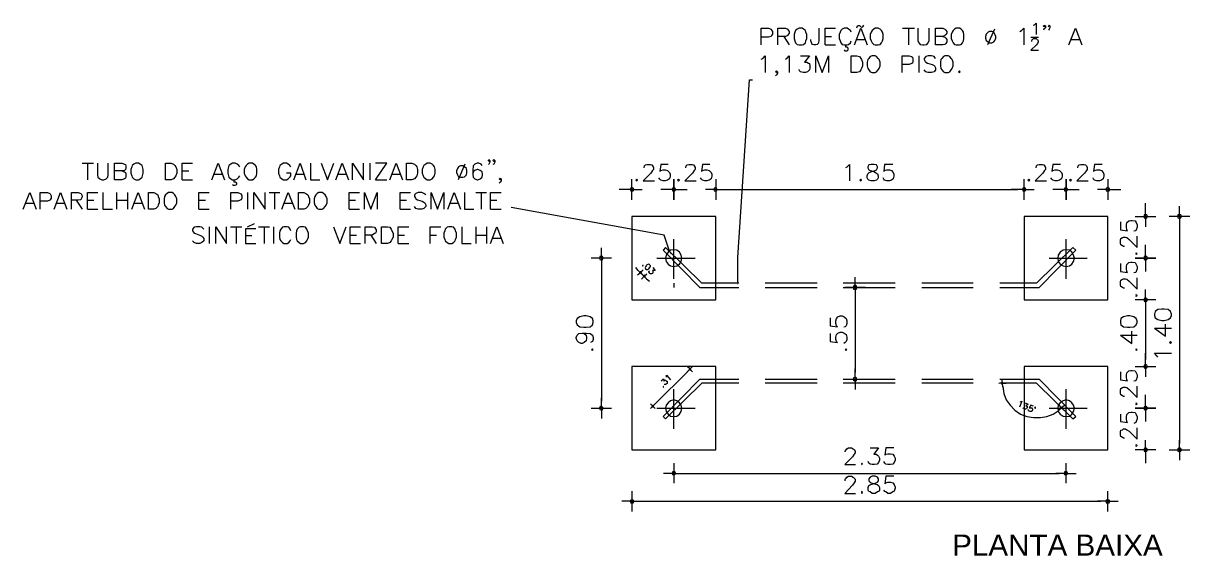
# Model space of a CAD drawing. Header units: millimetres. Extents: x 112 to 275, y 78 to 269.
# Drawn here: x 111.7 to 177.7, y 135.9 to 166.1 of the extents above; entities that cross this region are included whole.
import ezdxf

# ---------------------------------------------------------------- set-up
doc = ezdxf.new("R2010")
doc.units = ezdxf.units.MM
doc.header["$MEASUREMENT"] = 0
doc.layers.add('H', color=7, linetype='CONTINUOUS', lineweight=0)
doc.layers.add('P', color=7, linetype='CONTINUOUS', lineweight=20)
doc.styles.add('T1', font='arial.ttf')

msp = doc.modelspace()

# ---------------------------------------------------------------- hatches: boundary and pattern name
at = {"layer": 'H', "linetype": 'Continuous'}
for points in [[(148.264, 153.172), (148.292, 152.978), (148.209, 153.172)], [(152.125, 151.45), (152.097, 151.255), (152.07, 151.45)]]:
    msp.add_hatch(color=0, dxfattribs=at).paths.add_polyline_path(points)

# ---------------------------------------------------------------- linework, layer by layer
at = {"layer": 'P', "color": 1, "linetype": 'Continuous'}
for points in [[(153.431, 164.867), (153.431, 165.811), (153.847, 165.811), (153.986, 165.755), (154.014, 165.7), (154.07, 165.617), (154.07, 165.478), (154.014, 165.394), (153.986, 165.339), (153.847, 165.311), (153.431, 165.311)], [(154.375, 164.867), (154.375, 165.811), (154.792, 165.811), (154.931, 165.755), (154.959, 165.7), (155.014, 165.617), (155.014, 165.533), (154.959, 165.45), (154.931, 165.394), (154.792, 165.339), (154.375, 165.339)], [(155.57, 165.811), (155.459, 165.755), (155.375, 165.672), (155.32, 165.589), (155.292, 165.45), (155.292, 165.228), (155.32, 165.089), (155.375, 164.978), (155.459, 164.894), (155.57, 164.867), (155.736, 164.867), (155.82, 164.894), (155.931, 164.978), (155.959, 165.089), (156.014, 165.228), (156.014, 165.45), (155.959, 165.589), (155.931, 165.672), (155.82, 165.755), (155.736, 165.811), (155.57, 165.811)], [(156.681, 165.811), (156.681, 165.089), (156.653, 164.95), (156.597, 164.894), (156.514, 164.867), (156.403, 164.867), (156.32, 164.894), (156.292, 164.95), (156.236, 165.089), (156.236, 165.172)], [(157.042, 164.867), (157.042, 165.811), (157.625, 165.811)], [(158.514, 165.589), (158.486, 165.672), (158.375, 165.755), (158.292, 165.811), (158.125, 165.811), (158.014, 165.755), (157.931, 165.672), (157.903, 165.589), (157.847, 165.45), (157.847, 165.228), (157.903, 165.089), (157.931, 164.978), (158.014, 164.894), (158.125, 164.867), (158.292, 164.867), (158.375, 164.894), (158.486, 164.978), (158.514, 165.089)], [(158.709, 164.867), (159.07, 165.811), (159.431, 164.867)], [(158.847, 165.839), (158.875, 165.95)], [(159.014, 165.95), (158.931, 165.95), (158.875, 165.95)], [(159.014, 165.95), (159.07, 165.894), (159.125, 165.867), (159.181, 165.894), (159.236, 165.978)], [(159.875, 165.811), (159.792, 165.755), (159.709, 165.672), (159.653, 165.589), (159.597, 165.45), (159.597, 165.228), (159.653, 165.089), (159.709, 164.978), (159.792, 164.894), (159.875, 164.867), (160.042, 164.867), (160.153, 164.894), (160.236, 164.978), (160.292, 165.089), (160.32, 165.228), (160.32, 165.45), (160.292, 165.589), (160.236, 165.672), (160.153, 165.755), (160.042, 165.811), (159.875, 165.811)], [(161.431, 165.811), (162.097, 165.811)], [(161.764, 165.811), (161.764, 164.867)], [(162.292, 165.811), (162.292, 165.117), (162.347, 164.978), (162.431, 164.894), (162.57, 164.867), (162.653, 164.867), (162.792, 164.894), (162.875, 164.978), (162.931, 165.117), (162.931, 165.811)], [(163.292, 164.867), (163.292, 165.811), (163.709, 165.811), (163.82, 165.755), (163.875, 165.7), (163.931, 165.617), (163.931, 165.533), (163.875, 165.45), (163.82, 165.394), (163.709, 165.339), (163.292, 165.339)], [(164.459, 165.811), (164.375, 165.755), (164.292, 165.672), (164.236, 165.589), (164.181, 165.45), (164.181, 165.228), (164.236, 165.089), (164.292, 164.978), (164.375, 164.894), (164.459, 164.867), (164.653, 164.867), (164.736, 164.894), (164.82, 164.978), (164.875, 165.089), (164.903, 165.228), (164.903, 165.45), (164.875, 165.589), (164.82, 165.672), (164.736, 165.755), (164.653, 165.811), (164.459, 165.811)], [(166.625, 165.755), (166.236, 164.867)], [(168.07, 165.617), (168.153, 165.672), (168.292, 165.811), (168.292, 164.867)], [(168.82, 165.978), (168.903, 166.005), (168.986, 166.089), (168.986, 165.45)], [(169.514, 165.95), (169.431, 165.894), (169.403, 165.95), (169.431, 165.978), (169.514, 165.95), (169.514, 165.839), (169.431, 165.755), (169.403, 165.7)], [(169.764, 165.95), (169.736, 165.894), (169.681, 165.95), (169.736, 165.978), (169.764, 165.95), (169.764, 165.839), (169.736, 165.755), (169.681, 165.7)], [(170.847, 164.867), (171.209, 165.811), (171.57, 164.867)], [(154.709, 165.339), (155.014, 164.867)], [(157.042, 165.339), (157.403, 165.339)], [(158.847, 165.172), (159.292, 165.172)], [(163.709, 165.339), (163.82, 165.311), (163.875, 165.255), (163.931, 165.172), (163.931, 165.033), (163.875, 164.95), (163.82, 164.894), (163.709, 164.867), (163.292, 164.867)], [(166.347, 165.617), (166.264, 165.589), (166.153, 165.478), (166.125, 165.339), (166.125, 165.255), (166.153, 165.117), (166.264, 165.033), (166.347, 164.978), (166.486, 164.978), (166.597, 165.033), (166.653, 165.117), (166.709, 165.255), (166.709, 165.339), (166.653, 165.478), (166.597, 165.589), (166.486, 165.617), (166.347, 165.617)], [(168.681, 165.311), (169.125, 165.311)], [(168.736, 165.061), (168.736, 165.089), (168.764, 165.172), (168.792, 165.172), (168.847, 165.228), (168.986, 165.228), (169.042, 165.172), (169.07, 165.172), (169.097, 165.089), (169.097, 165.033), (169.07, 164.95), (169.014, 164.867), (168.681, 164.561), (169.125, 164.561)], [(170.986, 165.172), (171.431, 165.172)], [(157.042, 164.867), (157.625, 164.867)], [(158.125, 164.589), (158.153, 164.533), (158.292, 164.533), (158.347, 164.589), (158.347, 164.672), (158.292, 164.728), (158.209, 164.728), (158.209, 164.867)], [(153.431, 164.061), (153.514, 164.089), (153.653, 164.255), (153.653, 163.311)], [(154.792, 164.061), (154.875, 164.089), (155.014, 164.255), (155.014, 163.311)], [(155.653, 164.255), (156.153, 164.255), (155.875, 163.894), (156.014, 163.894), (156.097, 163.839), (156.153, 163.811), (156.181, 163.672), (156.181, 163.561), (156.153, 163.45), (156.042, 163.339), (155.931, 163.311), (155.792, 163.311), (155.653, 163.339), (155.597, 163.394), (155.57, 163.478)], [(156.514, 163.311), (156.514, 164.255), (156.875, 163.311), (157.236, 164.255), (157.236, 163.311)], [(158.514, 163.311), (158.514, 164.255), (158.847, 164.255), (158.986, 164.2), (159.07, 164.089), (159.097, 164.033), (159.153, 163.894), (159.153, 163.672), (159.097, 163.533), (159.07, 163.45), (158.986, 163.339), (158.847, 163.311), (158.514, 163.311)], [(159.709, 164.255), (159.597, 164.2), (159.514, 164.089), (159.459, 164.033), (159.431, 163.894), (159.431, 163.672), (159.459, 163.533), (159.514, 163.45), (159.597, 163.339), (159.709, 163.311), (159.875, 163.311), (159.959, 163.339), (160.042, 163.45), (160.097, 163.533), (160.153, 163.672), (160.153, 163.894), (160.097, 164.033), (160.042, 164.089), (159.959, 164.2), (159.875, 164.255), (159.709, 164.255)], [(161.403, 163.311), (161.403, 164.255), (161.792, 164.255), (161.931, 164.2), (161.986, 164.172), (162.014, 164.061), (162.014, 163.922), (161.986, 163.839), (161.931, 163.811), (161.792, 163.755), (161.403, 163.755)], [(162.347, 164.255), (162.347, 163.311)], [(163.292, 164.089), (163.209, 164.2), (163.07, 164.255), (162.875, 164.255), (162.736, 164.2), (162.653, 164.089), (162.653, 164.033), (162.709, 163.922), (162.736, 163.894), (162.847, 163.839), (163.097, 163.755), (163.209, 163.7), (163.236, 163.672), (163.292, 163.561), (163.292, 163.45), (163.209, 163.339), (163.07, 163.311), (162.875, 163.311), (162.736, 163.339), (162.653, 163.45)], [(163.82, 164.255), (163.736, 164.2), (163.653, 164.089), (163.597, 164.033), (163.57, 163.894), (163.57, 163.672), (163.597, 163.533), (163.653, 163.45), (163.736, 163.339), (163.82, 163.311), (164.014, 163.311), (164.097, 163.339), (164.181, 163.45), (164.236, 163.533), (164.292, 163.672), (164.292, 163.894), (164.236, 164.033), (164.181, 164.089), (164.097, 164.2), (164.014, 164.255), (163.82, 164.255)], [(154.347, 163.339), (154.292, 163.311), (154.236, 163.339), (154.292, 163.394), (154.347, 163.339), (154.347, 163.255), (154.292, 163.172), (154.236, 163.117)], [(164.653, 163.394), (164.597, 163.339), (164.653, 163.311), (164.681, 163.339), (164.653, 163.394)], [(114.986, 158.172), (115.625, 158.172)], [(115.292, 158.172), (115.292, 157.228)], [(115.847, 158.172), (115.847, 157.505), (115.875, 157.367), (115.986, 157.283), (116.097, 157.228), (116.209, 157.228), (116.347, 157.283), (116.431, 157.367), (116.459, 157.505), (116.459, 158.172)], [(116.82, 157.228), (116.82, 158.172), (117.236, 158.172), (117.375, 158.117), (117.431, 158.089), (117.459, 158.005), (117.459, 157.894), (117.431, 157.811), (117.375, 157.755), (117.236, 157.728), (116.82, 157.728)], [(118.014, 158.172), (117.903, 158.117), (117.82, 158.033), (117.792, 157.95), (117.736, 157.811), (117.736, 157.589), (117.792, 157.45), (117.82, 157.367), (117.903, 157.283), (118.014, 157.228), (118.181, 157.228), (118.264, 157.283), (118.375, 157.367), (118.403, 157.45), (118.431, 157.589), (118.431, 157.811), (118.403, 157.95), (118.375, 158.033), (118.264, 158.117), (118.181, 158.172), (118.014, 158.172)], [(119.709, 157.228), (119.709, 158.172), (120.014, 158.172), (120.153, 158.117), (120.236, 158.033), (120.292, 157.95), (120.347, 157.811), (120.347, 157.589), (120.292, 157.45), (120.236, 157.367), (120.153, 157.283), (120.014, 157.228), (119.709, 157.228)], [(120.653, 157.228), (120.653, 158.172), (121.236, 158.172)], [(122.32, 157.228), (122.681, 158.172), (123.042, 157.228)], [(123.903, 157.95), (123.847, 158.033), (123.764, 158.117), (123.653, 158.172), (123.486, 158.172), (123.403, 158.117), (123.292, 158.033), (123.264, 157.95), (123.236, 157.811), (123.236, 157.589), (123.264, 157.45), (123.292, 157.367), (123.403, 157.283), (123.486, 157.228), (123.653, 157.228), (123.764, 157.283), (123.847, 157.367), (123.903, 157.45)], [(124.431, 158.172), (124.347, 158.117), (124.264, 158.033), (124.209, 157.95), (124.153, 157.811), (124.153, 157.589), (124.209, 157.45), (124.264, 157.367), (124.347, 157.283), (124.431, 157.228), (124.625, 157.228), (124.709, 157.283), (124.792, 157.367), (124.847, 157.45), (124.875, 157.589), (124.875, 157.811), (124.847, 157.95), (124.792, 158.033), (124.709, 158.117), (124.625, 158.172), (124.431, 158.172)], [(126.792, 157.95), (126.736, 158.033), (126.653, 158.117), (126.542, 158.172), (126.375, 158.172), (126.292, 158.117), (126.181, 158.033), (126.153, 157.95), (126.097, 157.811), (126.097, 157.589), (126.153, 157.45), (126.181, 157.367), (126.292, 157.283), (126.375, 157.228), (126.542, 157.228), (126.653, 157.283), (126.736, 157.367), (126.792, 157.45), (126.792, 157.589), (126.542, 157.589)], [(126.959, 157.228), (127.32, 158.172), (127.653, 157.228)], [(127.903, 158.172), (127.903, 157.228), (128.431, 157.228)], [(128.514, 158.172), (128.875, 157.228), (129.236, 158.172)], [(129.347, 157.228), (129.709, 158.172), (130.07, 157.228)], [(130.292, 157.228), (130.292, 158.172), (130.903, 157.228), (130.903, 158.172)], [(131.264, 158.172), (131.264, 157.228)], [(131.597, 157.228), (132.236, 158.172), (131.597, 158.172)], [(132.403, 157.228), (132.764, 158.172), (133.125, 157.228)], [(133.347, 157.228), (133.347, 158.172), (133.653, 158.172), (133.792, 158.117), (133.875, 158.033), (133.931, 157.95), (133.959, 157.811), (133.959, 157.589), (133.931, 157.45), (133.875, 157.367), (133.792, 157.283), (133.653, 157.228), (133.347, 157.228)], [(134.514, 158.172), (134.431, 158.117), (134.32, 158.033), (134.292, 157.95), (134.236, 157.811), (134.236, 157.589), (134.292, 157.45), (134.32, 157.367), (134.431, 157.283), (134.514, 157.228), (134.681, 157.228), (134.792, 157.283), (134.875, 157.367), (134.931, 157.45), (134.959, 157.589), (134.959, 157.811), (134.931, 157.95), (134.875, 158.033), (134.792, 158.117), (134.681, 158.172), (134.514, 158.172)], [(136.403, 158.005), (136.292, 157.95), (136.236, 157.867), (136.181, 157.728), (136.181, 157.644), (136.236, 157.505), (136.292, 157.394), (136.403, 157.367), (136.542, 157.367), (136.625, 157.394), (136.736, 157.505), (136.764, 157.644), (136.764, 157.728), (136.736, 157.867), (136.625, 157.95), (136.542, 158.005), (136.403, 158.005)], [(136.653, 158.117), (136.264, 157.228)], [(137.625, 158.033), (137.57, 158.117), (137.431, 158.172), (137.347, 158.172), (137.209, 158.117), (137.125, 158.005), (137.097, 157.755), (137.097, 157.533), (137.125, 157.367), (137.209, 157.283), (137.347, 157.228), (137.375, 157.228), (137.514, 157.283), (137.625, 157.367), (137.653, 157.505), (137.653, 157.533), (137.625, 157.672), (137.514, 157.755), (137.375, 157.811), (137.347, 157.811), (137.209, 157.755), (137.125, 157.672), (137.097, 157.533)], [(138.07, 158.311), (138.014, 158.255), (137.986, 158.311), (138.014, 158.367), (138.07, 158.311), (138.07, 158.228), (138.014, 158.117), (137.986, 158.089)], [(138.347, 158.311), (138.292, 158.255), (138.236, 158.311), (138.292, 158.367), (138.347, 158.311), (138.347, 158.228), (138.292, 158.117), (138.236, 158.089)], [(146.792, 157.894), (146.792, 157.922), (146.82, 158.005), (146.875, 158.061), (146.959, 158.089), (147.153, 158.089), (147.236, 158.061), (147.264, 158.005), (147.32, 157.922), (147.32, 157.811), (147.264, 157.755), (147.181, 157.589), (146.736, 157.172), (147.375, 157.172)], [(148.153, 158.089), (147.736, 158.089), (147.681, 157.7), (147.736, 157.755), (147.875, 157.783), (147.986, 157.783), (148.125, 157.755), (148.236, 157.644), (148.264, 157.533), (148.264, 157.422), (148.236, 157.283), (148.125, 157.2), (147.986, 157.172), (147.875, 157.172), (147.736, 157.2), (147.681, 157.255), (147.625, 157.339)], [(149.153, 157.894), (149.153, 157.922), (149.181, 158.005), (149.236, 158.061), (149.32, 158.089), (149.514, 158.089), (149.597, 158.061), (149.625, 158.005), (149.681, 157.922), (149.681, 157.811), (149.625, 157.755), (149.542, 157.589), (149.097, 157.172), (149.736, 157.172)], [(150.514, 158.089), (150.097, 158.089), (150.042, 157.7), (150.097, 157.755), (150.236, 157.783), (150.347, 157.783), (150.486, 157.755), (150.597, 157.644), (150.625, 157.533), (150.625, 157.422), (150.597, 157.283), (150.486, 157.2), (150.347, 157.172), (150.236, 157.172), (150.097, 157.2), (150.042, 157.255), (149.986, 157.339)], [(158.209, 157.922), (158.292, 157.95), (158.431, 158.089), (158.431, 157.172)], [(159.653, 158.089), (159.514, 158.061), (159.459, 157.95), (159.459, 157.894), (159.514, 157.783), (159.597, 157.755), (159.792, 157.7), (159.903, 157.644), (160.014, 157.561), (160.042, 157.45), (160.042, 157.339), (160.014, 157.255), (159.959, 157.2), (159.82, 157.172), (159.653, 157.172), (159.514, 157.2), (159.459, 157.255), (159.431, 157.339), (159.431, 157.45), (159.459, 157.561), (159.542, 157.644), (159.681, 157.7), (159.875, 157.755), (159.959, 157.783), (160.014, 157.894), (160.014, 157.95), (159.959, 158.061), (159.82, 158.089), (159.653, 158.089)], [(160.875, 158.089), (160.403, 158.089), (160.375, 157.7), (160.403, 157.755), (160.542, 157.783), (160.681, 157.783), (160.792, 157.755), (160.903, 157.644), (160.931, 157.533), (160.931, 157.422), (160.903, 157.283), (160.792, 157.2), (160.681, 157.172), (160.542, 157.172), (160.403, 157.2), (160.375, 157.255), (160.32, 157.339)], [(168.986, 157.894), (168.986, 157.922), (169.014, 158.005), (169.07, 158.061), (169.153, 158.089), (169.347, 158.089), (169.431, 158.061), (169.459, 158.005), (169.514, 157.922), (169.514, 157.811), (169.459, 157.755), (169.375, 157.589), (168.931, 157.172), (169.57, 157.172)], [(170.375, 158.089), (169.931, 158.089), (169.875, 157.7), (169.931, 157.755), (170.07, 157.783), (170.181, 157.783), (170.32, 157.755), (170.431, 157.644), (170.459, 157.533), (170.459, 157.422), (170.431, 157.283), (170.32, 157.2), (170.181, 157.172), (170.07, 157.172), (169.931, 157.2), (169.875, 157.255), (169.82, 157.339)], [(171.347, 157.894), (171.347, 157.922), (171.375, 158.005), (171.431, 158.061), (171.514, 158.089), (171.709, 158.089), (171.792, 158.061), (171.847, 158.005), (171.875, 157.922), (171.875, 157.811), (171.847, 157.755), (171.736, 157.589), (171.292, 157.172), (171.931, 157.172)], [(172.736, 158.089), (172.292, 158.089), (172.236, 157.7), (172.292, 157.755), (172.431, 157.783), (172.57, 157.783), (172.681, 157.755), (172.792, 157.644), (172.82, 157.533), (172.82, 157.422), (172.792, 157.283), (172.681, 157.2), (172.57, 157.172), (172.431, 157.172), (172.292, 157.2), (172.236, 157.255), (172.209, 157.339)], [(117.236, 157.728), (117.375, 157.672), (117.431, 157.644), (117.459, 157.533), (117.459, 157.394), (117.431, 157.311), (117.375, 157.283), (117.236, 157.228), (116.82, 157.228)], [(120.653, 157.728), (121.014, 157.728)], [(120.653, 157.228), (121.236, 157.228)], [(122.459, 157.533), (122.903, 157.533)], [(123.486, 156.95), (123.542, 156.922), (123.653, 156.922), (123.736, 156.95), (123.736, 157.033), (123.653, 157.089), (123.597, 157.089), (123.597, 157.228)], [(127.097, 157.533), (127.542, 157.533)], [(129.459, 157.533), (129.931, 157.533)], [(131.597, 157.228), (132.236, 157.228)], [(132.514, 157.533), (132.986, 157.533)], [(138.709, 157.283), (138.653, 157.228), (138.597, 157.283), (138.653, 157.311), (138.709, 157.283), (138.709, 157.172), (138.653, 157.089), (138.597, 157.033)], [(146.375, 157.255), (146.32, 157.2), (146.375, 157.172), (146.431, 157.2), (146.375, 157.255)], [(148.736, 157.255), (148.681, 157.2), (148.736, 157.172), (148.792, 157.2), (148.736, 157.255)], [(159.07, 157.255), (159.014, 157.2), (159.07, 157.172), (159.097, 157.2), (159.07, 157.255)], [(168.57, 157.255), (168.514, 157.2), (168.57, 157.172), (168.625, 157.2), (168.57, 157.255)], [(170.931, 157.255), (170.875, 157.2), (170.931, 157.172), (170.986, 157.2), (170.931, 157.255)], [(111.653, 155.561), (112.014, 156.505), (112.375, 155.561)], [(112.597, 155.561), (112.597, 156.505), (113.014, 156.505), (113.153, 156.45), (113.181, 156.422), (113.236, 156.311), (113.236, 156.172), (113.181, 156.089), (113.153, 156.061), (113.014, 156.005), (112.597, 156.005)], [(113.403, 155.561), (113.764, 156.505), (114.125, 155.561)], [(114.375, 155.561), (114.375, 156.505), (114.764, 156.505), (114.903, 156.45), (114.931, 156.422), (114.986, 156.311), (114.986, 156.255), (114.931, 156.144), (114.903, 156.089), (114.764, 156.061), (114.375, 156.061)], [(115.292, 155.561), (115.292, 156.505), (115.875, 156.505)], [(116.153, 156.505), (116.153, 155.561), (116.709, 155.561)], [(116.931, 156.505), (116.931, 155.561)], [(117.542, 156.505), (117.542, 155.561)], [(117.792, 155.561), (118.153, 156.505), (118.514, 155.561)], [(118.736, 155.561), (118.736, 156.505), (119.042, 156.505), (119.153, 156.45), (119.264, 156.367), (119.292, 156.283), (119.347, 156.144), (119.347, 155.922), (119.292, 155.783), (119.264, 155.7), (119.153, 155.589), (119.042, 155.561), (118.736, 155.561)], [(119.875, 156.505), (119.792, 156.45), (119.709, 156.367), (119.653, 156.283), (119.625, 156.144), (119.625, 155.922), (119.653, 155.783), (119.709, 155.7), (119.792, 155.589), (119.875, 155.561), (120.07, 155.561), (120.153, 155.589), (120.236, 155.7), (120.292, 155.783), (120.347, 155.922), (120.347, 156.144), (120.292, 156.283), (120.236, 156.367), (120.153, 156.45), (120.07, 156.505), (119.875, 156.505)], [(121.597, 155.561), (121.597, 156.505), (122.181, 156.505)], [(123.403, 155.561), (123.403, 156.505), (123.792, 156.505), (123.931, 156.45), (123.986, 156.422), (124.014, 156.311), (124.014, 156.172), (123.986, 156.089), (123.931, 156.061), (123.792, 156.005), (123.403, 156.005)], [(124.347, 156.505), (124.347, 155.561)], [(124.709, 155.561), (124.709, 156.505), (125.347, 155.561), (125.347, 156.505)], [(125.57, 156.505), (126.181, 156.505)], [(125.875, 156.505), (125.875, 155.561)], [(126.292, 155.561), (126.653, 156.505), (127.014, 155.561)], [(127.236, 155.561), (127.236, 156.505), (127.542, 156.505), (127.653, 156.45), (127.764, 156.367), (127.792, 156.283), (127.847, 156.144), (127.847, 155.922), (127.792, 155.783), (127.764, 155.7), (127.653, 155.589), (127.542, 155.561), (127.236, 155.561)], [(128.375, 156.505), (128.292, 156.45), (128.209, 156.367), (128.153, 156.283), (128.125, 156.144), (128.125, 155.922), (128.153, 155.783), (128.209, 155.7), (128.292, 155.589), (128.375, 155.561), (128.57, 155.561), (128.653, 155.589), (128.736, 155.7), (128.792, 155.783), (128.847, 155.922), (128.847, 156.144), (128.792, 156.283), (128.736, 156.367), (128.653, 156.45), (128.57, 156.505), (128.375, 156.505)], [(130.097, 155.561), (130.097, 156.505), (130.681, 156.505)], [(130.959, 155.561), (130.959, 156.505), (131.32, 155.561), (131.681, 156.505), (131.681, 155.561)], [(132.986, 155.561), (132.986, 156.505), (133.57, 156.505)], [(134.431, 156.367), (134.32, 156.45), (134.209, 156.505), (134.014, 156.505), (133.875, 156.45), (133.792, 156.367), (133.792, 156.283), (133.847, 156.172), (133.875, 156.144), (133.959, 156.089), (134.236, 156.005), (134.32, 155.95), (134.375, 155.922), (134.431, 155.811), (134.431, 155.7), (134.32, 155.589), (134.209, 155.561), (134.014, 155.561), (133.875, 155.589), (133.792, 155.7)], [(134.736, 155.561), (134.736, 156.505), (135.097, 155.561), (135.459, 156.505), (135.459, 155.561)], [(135.681, 155.561), (136.042, 156.505), (136.403, 155.561)], [(136.625, 156.505), (136.625, 155.561), (137.153, 155.561)], [(137.264, 156.505), (137.875, 156.505)], [(137.57, 156.505), (137.57, 155.561)], [(138.097, 155.561), (138.097, 156.505), (138.709, 156.505)], [(111.792, 155.894), (112.236, 155.894)], [(113.542, 155.894), (114.014, 155.894)], [(114.653, 156.061), (114.986, 155.561)], [(115.292, 156.061), (115.653, 156.061)], [(116.931, 156.061), (117.542, 156.061)], [(117.903, 155.894), (118.375, 155.894)], [(121.597, 156.061), (121.959, 156.061)], [(126.431, 155.894), (126.875, 155.894)], [(130.097, 156.061), (130.459, 156.061)], [(132.986, 156.061), (133.347, 156.061)], [(135.82, 155.894), (136.264, 155.894)], [(138.097, 156.061), (138.459, 156.061)], [(115.292, 155.561), (115.875, 155.561)], [(121.597, 155.561), (122.181, 155.561)], [(130.097, 155.561), (130.681, 155.561)], [(132.986, 155.561), (133.57, 155.561)], [(138.097, 155.561), (138.709, 155.561)], [(121.875, 154.422), (121.764, 154.533), (121.653, 154.561), (121.459, 154.561), (121.32, 154.533), (121.236, 154.422), (121.236, 154.339), (121.292, 154.255), (121.32, 154.2), (121.403, 154.172), (121.681, 154.061), (121.764, 154.033), (121.82, 153.978), (121.875, 153.894), (121.875, 153.755), (121.764, 153.672), (121.653, 153.617), (121.459, 153.617), (121.32, 153.672), (121.236, 153.755)], [(122.181, 154.561), (122.181, 153.617)], [(122.542, 153.617), (122.542, 154.561), (123.153, 153.617), (123.153, 154.561)], [(123.375, 154.561), (124.014, 154.561)], [(123.709, 154.561), (123.709, 153.617)], [(124.347, 154.561), (124.736, 154.755)], [(124.959, 154.561), (125.597, 154.561)], [(125.292, 154.561), (125.292, 153.617)], [(125.82, 154.561), (125.82, 153.617)], [(126.792, 154.339), (126.764, 154.422), (126.681, 154.533), (126.597, 154.561), (126.403, 154.561), (126.32, 154.533), (126.236, 154.422), (126.181, 154.339), (126.153, 154.2), (126.153, 153.978), (126.181, 153.839), (126.236, 153.755), (126.32, 153.672), (126.403, 153.617), (126.597, 153.617), (126.681, 153.672), (126.764, 153.755), (126.792, 153.839)], [(127.347, 154.561), (127.264, 154.533), (127.153, 154.422), (127.125, 154.339), (127.097, 154.2), (127.097, 153.978), (127.125, 153.839), (127.153, 153.755), (127.264, 153.672), (127.347, 153.617), (127.514, 153.617), (127.625, 153.672), (127.709, 153.755), (127.736, 153.839), (127.792, 153.978), (127.792, 154.2), (127.736, 154.339), (127.709, 154.422), (127.625, 154.533), (127.514, 154.561), (127.347, 154.561)], [(129.209, 154.561), (129.57, 153.617), (129.931, 154.561)], [(130.153, 153.617), (130.153, 154.561), (130.736, 154.561)], [(131.014, 153.617), (131.014, 154.561), (131.403, 154.561), (131.542, 154.533), (131.597, 154.45), (131.625, 154.394), (131.625, 154.283), (131.597, 154.2), (131.542, 154.172), (131.403, 154.089), (131.014, 154.089)], [(131.931, 153.617), (131.931, 154.561), (132.264, 154.561), (132.403, 154.533), (132.486, 154.422), (132.514, 154.339), (132.597, 154.2), (132.597, 153.978), (132.514, 153.839), (132.486, 153.755), (132.403, 153.672), (132.264, 153.617), (131.931, 153.617)], [(132.875, 153.617), (132.875, 154.561), (133.486, 154.561)], [(134.681, 153.617), (134.681, 154.561), (135.292, 154.561)], [(135.736, 154.561), (135.653, 154.533), (135.542, 154.422), (135.514, 154.339), (135.459, 154.2), (135.459, 153.978), (135.514, 153.839), (135.542, 153.755), (135.653, 153.672), (135.736, 153.617), (135.903, 153.617), (136.014, 153.672), (136.097, 153.755), (136.125, 153.839), (136.181, 153.978), (136.181, 154.2), (136.125, 154.339), (136.097, 154.422), (136.014, 154.533), (135.903, 154.561), (135.736, 154.561)], [(136.486, 154.561), (136.486, 153.617), (137.014, 153.617)], [(137.264, 154.561), (137.264, 153.617)], [(137.875, 154.561), (137.875, 153.617)], [(138.097, 153.617), (138.459, 154.561), (138.82, 153.617)], [(173.764, 154.839), (173.764, 154.394), (174.153, 154.339), (174.125, 154.394), (174.097, 154.533), (174.097, 154.672), (174.125, 154.811), (174.236, 154.894), (174.347, 154.922), (174.431, 154.922), (174.597, 154.894), (174.653, 154.811), (174.709, 154.672), (174.709, 154.533), (174.653, 154.394), (174.625, 154.339), (174.514, 154.311)], [(124.82, 154.45), (124.236, 154.45), (124.236, 153.617), (124.82, 153.617)], [(124.236, 154.061), (124.597, 154.061)], [(130.153, 154.089), (130.514, 154.089)], [(131.32, 154.089), (131.625, 153.617)], [(132.875, 154.089), (133.236, 154.089)], [(134.681, 154.089), (135.042, 154.089)], [(137.264, 154.089), (137.875, 154.089)], [(138.236, 153.922), (138.709, 153.922)], [(173.986, 153.45), (173.931, 153.45), (173.875, 153.478), (173.792, 153.533), (173.764, 153.617), (173.764, 153.811), (173.792, 153.894), (173.875, 153.95), (173.931, 153.978), (174.042, 153.978), (174.125, 153.95), (174.264, 153.839), (174.709, 153.394), (174.709, 154.033)], [(130.153, 153.617), (130.736, 153.617)], [(132.875, 153.617), (133.486, 153.617)], [(173.764, 152.478), (173.764, 152.033), (174.153, 151.978), (174.125, 152.033), (174.097, 152.172), (174.097, 152.311), (174.125, 152.422), (174.236, 152.533), (174.347, 152.561), (174.431, 152.561), (174.597, 152.533), (174.653, 152.422), (174.709, 152.311), (174.709, 152.172), (174.653, 152.033), (174.625, 151.978), (174.514, 151.95)], [(174.625, 153.033), (174.653, 153.005), (174.709, 153.033), (174.653, 153.089), (174.625, 153.033)], [(146.736, 152.339), (146.736, 152.367), (146.709, 152.367), (146.709, 152.339), (146.736, 152.339)], [(147.097, 152.422), (147.07, 152.45), (147.014, 152.422), (146.931, 152.394), (146.903, 152.339), (146.875, 152.283), (146.847, 152.228), (146.875, 152.172), (146.875, 152.172), (146.931, 152.144), (146.986, 152.144), (147.07, 152.172), (147.097, 152.228), (147.153, 152.311), (147.153, 152.339), (147.125, 152.394), (147.097, 152.422)], [(147.292, 152.255), (147.431, 152.089), (147.264, 152.089), (147.292, 152.061), (147.292, 152.033), (147.292, 152.005), (147.292, 151.95), (147.264, 151.922), (147.209, 151.894), (147.153, 151.894), (147.125, 151.922), (147.097, 151.95), (147.07, 152.005), (147.07, 152.033), (147.097, 152.061)], [(173.986, 151.089), (173.931, 151.089), (173.875, 151.117), (173.792, 151.172), (173.764, 151.255), (173.764, 151.45), (173.792, 151.533), (173.875, 151.589), (173.931, 151.617), (174.042, 151.617), (174.125, 151.589), (174.264, 151.478), (174.709, 151.033), (174.709, 151.672)], [(174.625, 150.672), (174.653, 150.617), (174.709, 150.672), (174.653, 150.728), (174.625, 150.672)], [(175.681, 149.533), (175.736, 149.394), (175.875, 149.311), (176.097, 149.255), (176.236, 149.255), (176.459, 149.311), (176.597, 149.394), (176.653, 149.533), (176.653, 149.617), (176.597, 149.755), (176.459, 149.867), (176.236, 149.894), (176.097, 149.894), (175.875, 149.867), (175.736, 149.755), (175.681, 149.617), (175.681, 149.533)], [(142.959, 149.144), (143.014, 149.005), (143.153, 148.894), (143.375, 148.867), (143.514, 148.867), (143.736, 148.894), (143.875, 149.005), (143.903, 149.144), (143.903, 149.228), (143.875, 149.367), (143.736, 149.45), (143.514, 149.505), (143.375, 149.505), (143.153, 149.45), (143.014, 149.367), (142.959, 149.228), (142.959, 149.144)], [(157.32, 149.394), (157.32, 148.95), (157.736, 148.894), (157.681, 148.95), (157.653, 149.089), (157.653, 149.228), (157.681, 149.367), (157.764, 149.45), (157.903, 149.505), (158.014, 149.505), (158.125, 149.45), (158.236, 149.367), (158.264, 149.228), (158.264, 149.089), (158.236, 148.95), (158.181, 148.894), (158.097, 148.867)], [(173.764, 149.144), (173.792, 149.005), (173.931, 148.894), (174.153, 148.867), (174.292, 148.867), (174.514, 148.894), (174.653, 149.005), (174.709, 149.144), (174.709, 149.228), (174.653, 149.367), (174.514, 149.45), (174.292, 149.505), (174.153, 149.505), (173.931, 149.45), (173.792, 149.367), (173.764, 149.228), (173.764, 149.144)], [(157.32, 148.505), (157.32, 148.061), (157.736, 148.005), (157.681, 148.061), (157.653, 148.172), (157.653, 148.311), (157.681, 148.45), (157.764, 148.533), (157.903, 148.589), (158.014, 148.589), (158.125, 148.533), (158.236, 148.45), (158.264, 148.311), (158.264, 148.172), (158.236, 148.061), (158.181, 148.005), (158.097, 147.95)], [(173.764, 148.422), (174.403, 147.95), (174.403, 148.644)], [(175.681, 148.811), (176.32, 148.367), (176.32, 149.033)], [(175.681, 148.811), (176.653, 148.811)], [(143.292, 148.533), (143.403, 148.505), (143.514, 148.422), (143.542, 148.283), (143.542, 148.255), (143.514, 148.089), (143.403, 148.005), (143.292, 147.95), (143.236, 147.95), (143.097, 148.005), (143.014, 148.089), (142.959, 148.255), (142.959, 148.283), (143.014, 148.422), (143.097, 148.505), (143.292, 148.533), (143.514, 148.533), (143.736, 148.505), (143.875, 148.422), (143.903, 148.283), (143.903, 148.172), (143.875, 148.061), (143.764, 148.005)], [(173.764, 148.422), (174.709, 148.422)], [(176.542, 148.005), (176.597, 147.95), (176.653, 148.005), (176.597, 148.061), (176.542, 148.005)], [(143.82, 147.589), (143.875, 147.561), (143.903, 147.589), (143.875, 147.644), (143.82, 147.589)], [(158.181, 147.589), (158.236, 147.561), (158.264, 147.589), (158.236, 147.644), (158.181, 147.589)], [(174.625, 147.589), (174.653, 147.561), (174.709, 147.589), (174.653, 147.644), (174.625, 147.589)], [(175.875, 147.172), (175.82, 147.255), (175.681, 147.394), (176.653, 147.394)], [(147.764, 145.839), (147.903, 145.95), (147.931, 145.811), (147.931, 145.839), (147.986, 145.867), (148.014, 145.867), (148.07, 145.811), (148.097, 145.811), (148.097, 145.755), (148.097, 145.728), (148.097, 145.672), (148.042, 145.644), (148.014, 145.617), (147.931, 145.617)], [(148.07, 146.033), (148.07, 146.144), (148.292, 145.894)], [(173.764, 146.339), (173.764, 145.894), (174.153, 145.839), (174.125, 145.894), (174.097, 146.033), (174.097, 146.172), (174.125, 146.283), (174.236, 146.394), (174.347, 146.422), (174.431, 146.422), (174.597, 146.394), (174.653, 146.283), (174.709, 146.172), (174.709, 146.033), (174.653, 145.894), (174.625, 145.839), (174.514, 145.811)], [(147.903, 145.478), (147.903, 145.505), (147.875, 145.505), (147.875, 145.478), (147.903, 145.478)], [(173.986, 144.95), (173.931, 144.95), (173.875, 144.978), (173.792, 145.033), (173.764, 145.117), (173.764, 145.311), (173.792, 145.394), (173.875, 145.45), (173.931, 145.478), (174.042, 145.478), (174.125, 145.45), (174.264, 145.339), (174.709, 144.894), (174.709, 145.533)], [(168.097, 144.617), (168.097, 144.644), (168.181, 144.672), (168.042, 144.339)], [(168.375, 144.589), (168.542, 144.505), (168.403, 144.422), (168.459, 144.394), (168.486, 144.394), (168.486, 144.311), (168.459, 144.283), (168.431, 144.255), (168.403, 144.228), (168.347, 144.228), (168.292, 144.255), (168.264, 144.283), (168.236, 144.311), (168.236, 144.311)], [(168.847, 144.394), (168.681, 144.45), (168.597, 144.311), (168.681, 144.311), (168.736, 144.311), (168.764, 144.283), (168.792, 144.228), (168.792, 144.172), (168.764, 144.144), (168.736, 144.089), (168.653, 144.089), (168.597, 144.117), (168.57, 144.144), (168.542, 144.172), (168.542, 144.2)], [(168.959, 144.311), (168.959, 144.339), (168.931, 144.339), (168.903, 144.311), (168.903, 144.311), (168.931, 144.283), (168.959, 144.283), (168.959, 144.311)], [(173.764, 143.95), (173.764, 143.533), (174.153, 143.478), (174.125, 143.533), (174.097, 143.672), (174.097, 143.783), (174.125, 143.922), (174.236, 144.033), (174.347, 144.061), (174.431, 144.061), (174.597, 144.033), (174.653, 143.922), (174.709, 143.783), (174.709, 143.672), (174.653, 143.533), (174.625, 143.478), (174.514, 143.422)], [(174.625, 144.533), (174.653, 144.478), (174.709, 144.533), (174.653, 144.589), (174.625, 144.533)], [(173.986, 142.589), (173.931, 142.589), (173.875, 142.617), (173.792, 142.672), (173.764, 142.755), (173.764, 142.95), (173.792, 143.033), (173.875, 143.061), (173.931, 143.117), (174.042, 143.117), (174.125, 143.061), (174.264, 142.978), (174.709, 142.533), (174.709, 143.172)], [(158.181, 141.811), (158.181, 141.839), (158.236, 141.922), (158.264, 141.978), (158.375, 142.033), (158.542, 142.033), (158.625, 141.978), (158.681, 141.922), (158.736, 141.839), (158.736, 141.755), (158.681, 141.672), (158.597, 141.533), (158.153, 141.089), (158.764, 141.089)], [(159.597, 142.033), (160.07, 142.033), (159.792, 141.672), (159.931, 141.672), (160.014, 141.617), (160.07, 141.561), (160.125, 141.45), (160.125, 141.339), (160.07, 141.2), (159.986, 141.117), (159.847, 141.089), (159.709, 141.089), (159.597, 141.117), (159.514, 141.172), (159.486, 141.255)], [(160.931, 142.033), (160.486, 142.033), (160.431, 141.617), (160.486, 141.672), (160.597, 141.7), (160.736, 141.7), (160.875, 141.672), (160.959, 141.561), (161.014, 141.45), (161.014, 141.339), (160.959, 141.2), (160.875, 141.117), (160.736, 141.089), (160.597, 141.089), (160.486, 141.117), (160.431, 141.172), (160.375, 141.255)], [(174.625, 142.172), (174.653, 142.117), (174.709, 142.172), (174.653, 142.228), (174.625, 142.172)], [(159.125, 141.172), (159.097, 141.117), (159.125, 141.089), (159.153, 141.117), (159.125, 141.172)], [(158.181, 140.172), (158.181, 140.255), (158.236, 140.311), (158.264, 140.367), (158.375, 140.422), (158.542, 140.422), (158.625, 140.367), (158.681, 140.311), (158.736, 140.255), (158.736, 140.144), (158.681, 140.061), (158.597, 139.922), (158.153, 139.45), (158.764, 139.45)], [(159.709, 140.422), (159.597, 140.367), (159.514, 140.283), (159.514, 140.172), (159.597, 140.089), (159.653, 140.061), (159.847, 140.005), (159.986, 139.95), (160.07, 139.894), (160.125, 139.783), (160.125, 139.644), (160.07, 139.561), (160.014, 139.533), (159.875, 139.45), (159.709, 139.45), (159.597, 139.533), (159.514, 139.561), (159.486, 139.644), (159.486, 139.783), (159.514, 139.894), (159.625, 139.95), (159.764, 140.005), (159.931, 140.061), (160.014, 140.089), (160.07, 140.172), (160.07, 140.283), (160.014, 140.367), (159.875, 140.422), (159.709, 140.422)], [(160.931, 140.422), (160.486, 140.422), (160.431, 140.005), (160.486, 140.061), (160.597, 140.089), (160.736, 140.089), (160.875, 140.061), (160.959, 139.95), (161.014, 139.811), (161.014, 139.755), (160.959, 139.589), (160.875, 139.533), (160.736, 139.45), (160.597, 139.45), (160.486, 139.533), (160.431, 139.561), (160.375, 139.644)], [(159.125, 139.561), (159.097, 139.533), (159.125, 139.45), (159.153, 139.533), (159.125, 139.561)]]:
    msp.add_lwpolyline(points, dxfattribs=at)
at = {"layer": 'P', "color": 0, "linetype": 'Continuous'}
for points in [[(152.097, 151.45), (152.097, 152.811), (152.764, 162.894), (152.931, 162.894)], [(148.236, 153.172), (147.931, 154.089), (139.264, 155.644)], [(150.847, 150.422), (150.847, 155.144), (146.097, 155.144), (146.097, 150.422), (150.847, 150.422)], [(173.042, 150.422), (173.042, 155.144), (168.32, 155.144), (168.32, 150.422), (173.042, 150.422)], [(148.486, 151.617), (148.486, 153.867)], [(170.681, 151.617), (170.681, 153.867)], [(170.681, 151.617), (170.681, 153.867)], [(148.931, 152.783), (148.903, 152.95), (148.792, 153.117), (148.653, 153.228), (148.486, 153.255), (148.292, 153.228), (148.153, 153.117), (148.042, 152.95), (148.014, 152.783), (148.042, 152.589), (148.153, 152.45), (148.292, 152.339), (148.486, 152.311), (148.653, 152.339), (148.792, 152.45), (148.903, 152.589), (148.931, 152.783)], [(171.153, 152.783), (171.097, 152.95), (171.014, 153.117), (170.875, 153.228), (170.681, 153.255), (170.514, 153.228), (170.347, 153.117), (170.236, 152.95), (170.209, 152.783), (170.236, 152.589), (170.347, 152.45), (170.514, 152.339), (170.681, 152.311), (170.875, 152.339), (171.014, 152.45), (171.097, 152.589), (171.153, 152.783)], [(147.514, 152.783), (149.681, 152.783)], [(169.736, 152.783), (171.875, 152.783)], [(158.736, 151.255), (158.653, 151.2), (158.625, 151.117), (158.653, 151.033), (158.736, 151.033), (158.82, 151.033), (158.847, 151.117), (158.82, 151.2), (158.736, 151.255)], [(159.32, 151.117), (158.736, 151.117), (158.736, 151.7)], [(158.736, 151.117), (158.153, 151.117)], [(158.736, 151.117), (158.736, 150.533)], [(158.736, 150.755), (158.736, 146.311)], [(175.181, 150.033), (175.181, 149.672)], [(150.847, 141.922), (150.847, 146.644), (146.097, 146.644), (146.097, 141.922), (150.847, 141.922)], [(173.042, 141.922), (173.042, 146.644), (168.32, 146.644), (168.32, 141.922), (173.042, 141.922)], [(158.153, 145.922), (158.736, 145.922), (158.736, 145.339)], [(158.736, 145.811), (158.82, 145.867), (158.847, 145.922), (158.82, 146.005), (158.736, 146.033), (158.653, 146.005), (158.625, 145.922), (158.653, 145.867), (158.736, 145.811)], [(158.736, 145.922), (158.736, 146.505)], [(158.736, 145.922), (159.32, 145.922)], [(148.486, 143.117), (148.486, 145.367)], [(170.681, 143.117), (170.681, 145.367)], [(170.681, 143.117), (170.681, 145.367)], [(148.931, 144.283), (148.903, 144.45), (148.792, 144.589), (148.653, 144.7), (148.486, 144.755), (148.292, 144.7), (148.153, 144.589), (148.042, 144.45), (148.014, 144.283), (148.042, 144.089), (148.153, 143.95), (148.292, 143.839), (148.486, 143.811), (148.653, 143.839), (148.792, 143.95), (148.903, 144.089), (148.931, 144.283)], [(171.153, 144.283), (171.097, 144.45), (171.014, 144.589), (170.875, 144.7), (170.681, 144.755), (170.514, 144.7), (170.347, 144.589), (170.236, 144.45), (170.209, 144.283), (170.236, 144.089), (170.347, 143.95), (170.514, 143.839), (170.681, 143.811), (170.875, 143.839), (171.014, 143.95), (171.097, 144.089), (171.153, 144.283)], [(147.514, 144.283), (149.681, 144.283)], [(169.736, 144.283), (171.875, 144.283)]]:
    msp.add_lwpolyline(points, dxfattribs=at)
at = {"layer": 'P', "color": 251, "linetype": 'Continuous'}
for points in [[(146.097, 156.672), (146.097, 157.255)], [(148.486, 157.255), (148.486, 156.672), (147.903, 156.672)], [(148.486, 156.672), (148.486, 157.255)], [(150.847, 157.255), (150.847, 156.672), (150.264, 156.672)], [(150.847, 157.255), (150.847, 156.672), (150.264, 156.672)], [(168.32, 156.672), (168.32, 157.255)], [(168.32, 156.672), (168.32, 157.255)], [(170.681, 157.255), (170.681, 156.672), (170.097, 156.672)], [(170.681, 156.672), (170.681, 157.255)], [(173.042, 157.255), (173.042, 156.672), (172.459, 156.672)], [(145.736, 156.672), (145.375, 156.672)], [(146.097, 156.672), (145.542, 156.672)], [(146.236, 156.672), (146.181, 156.755), (146.097, 156.783), (146.042, 156.755), (146.014, 156.672), (146.042, 156.589), (146.097, 156.589), (146.181, 156.589), (146.236, 156.672)], [(146.097, 156.089), (146.097, 156.672), (146.681, 156.672)], [(148.097, 156.672), (147.736, 156.672)], [(148.486, 156.672), (147.903, 156.672)], [(148.375, 156.672), (148.403, 156.589), (148.486, 156.589), (148.542, 156.589), (148.597, 156.672), (148.542, 156.755), (148.486, 156.783), (148.403, 156.755), (148.375, 156.672)], [(148.597, 156.672), (148.542, 156.755), (148.486, 156.783), (148.403, 156.755), (148.375, 156.672), (148.403, 156.589), (148.486, 156.589), (148.542, 156.589), (148.597, 156.672)], [(148.486, 156.672), (149.042, 156.672)], [(148.486, 156.672), (148.486, 156.089)], [(148.486, 156.089), (148.486, 156.672), (149.042, 156.672)], [(148.847, 156.672), (149.236, 156.672)], [(150.736, 156.672), (150.764, 156.589), (150.847, 156.589), (150.903, 156.589), (150.931, 156.672), (150.903, 156.755), (150.847, 156.783), (150.764, 156.755), (150.736, 156.672)], [(150.736, 156.672), (150.764, 156.589), (150.847, 156.589), (150.903, 156.589), (150.931, 156.672), (150.903, 156.755), (150.847, 156.783), (150.764, 156.755), (150.736, 156.672)], [(150.847, 156.672), (151.431, 156.672)], [(150.847, 156.672), (150.847, 156.089)], [(150.847, 156.672), (151.431, 156.672)], [(150.847, 156.672), (150.847, 156.089)], [(151.236, 156.672), (151.597, 156.672)], [(151.236, 156.672), (167.931, 156.672)], [(167.931, 156.672), (167.57, 156.672)], [(168.32, 156.672), (167.736, 156.672)], [(168.32, 156.672), (167.736, 156.672)], [(168.431, 156.672), (168.375, 156.755), (168.32, 156.783), (168.236, 156.755), (168.209, 156.672), (168.236, 156.589), (168.32, 156.589), (168.375, 156.589), (168.431, 156.672)], [(168.431, 156.672), (168.375, 156.755), (168.32, 156.783), (168.236, 156.755), (168.209, 156.672), (168.236, 156.589), (168.32, 156.589), (168.375, 156.589), (168.431, 156.672)], [(168.32, 156.089), (168.32, 156.672), (168.875, 156.672)], [(168.32, 156.089), (168.32, 156.672), (168.875, 156.672)], [(170.292, 156.672), (169.931, 156.672)], [(170.681, 156.672), (170.097, 156.672)], [(170.57, 156.672), (170.597, 156.589), (170.681, 156.589), (170.736, 156.589), (170.792, 156.672), (170.736, 156.755), (170.681, 156.783), (170.597, 156.755), (170.57, 156.672)], [(170.792, 156.672), (170.736, 156.755), (170.681, 156.783), (170.597, 156.755), (170.57, 156.672), (170.597, 156.589), (170.681, 156.589), (170.736, 156.589), (170.792, 156.672)], [(170.681, 156.672), (171.264, 156.672)], [(170.681, 156.672), (170.681, 156.089)], [(170.681, 156.089), (170.681, 156.672), (171.264, 156.672)], [(171.07, 156.672), (171.431, 156.672)], [(172.931, 156.672), (172.959, 156.589), (173.042, 156.589), (173.125, 156.589), (173.153, 156.672), (173.125, 156.755), (173.042, 156.783), (172.959, 156.755), (172.931, 156.672)], [(173.042, 156.672), (173.625, 156.672)], [(173.042, 156.672), (173.042, 156.089)], [(173.431, 156.672), (173.792, 156.672)], [(175.181, 155.533), (175.181, 155.894)], [(175.181, 155.033), (175.264, 155.061), (175.292, 155.144), (175.264, 155.228), (175.181, 155.255), (175.097, 155.228), (175.097, 155.144), (175.097, 155.061), (175.181, 155.033)], [(175.181, 155.144), (175.181, 155.728)], [(177.097, 155.255), (177.014, 155.228), (177.014, 155.144), (177.014, 155.061), (177.097, 155.033), (177.181, 155.061), (177.209, 155.144), (177.181, 155.228), (177.097, 155.255)], [(177.681, 155.144), (177.097, 155.144), (177.097, 155.728)], [(174.597, 155.144), (175.181, 155.144), (175.181, 154.561)], [(175.181, 155.144), (175.764, 155.144)], [(177.097, 155.144), (176.514, 155.144)], [(177.097, 155.144), (177.097, 154.561)], [(177.097, 154.755), (177.097, 142.283)], [(144.959, 152.783), (144.375, 152.783), (144.375, 153.367)], [(175.181, 153.172), (175.181, 153.533)], [(175.764, 152.783), (175.181, 152.783), (175.181, 153.367)], [(175.181, 152.783), (175.181, 153.367)], [(144.375, 152.783), (143.792, 152.783)], [(144.375, 152.894), (144.292, 152.867), (144.264, 152.783), (144.292, 152.7), (144.375, 152.672), (144.431, 152.7), (144.486, 152.783), (144.431, 152.867), (144.375, 152.894)], [(144.375, 152.783), (144.375, 152.2)], [(175.181, 152.783), (174.597, 152.783)], [(174.597, 152.783), (175.181, 152.783), (175.181, 152.2)], [(175.181, 152.894), (175.097, 152.867), (175.097, 152.783), (175.097, 152.7), (175.181, 152.672), (175.264, 152.7), (175.292, 152.783), (175.264, 152.867), (175.181, 152.894)], [(175.181, 152.672), (175.264, 152.7), (175.292, 152.783), (175.264, 152.867), (175.181, 152.894), (175.097, 152.867), (175.097, 152.783), (175.097, 152.7), (175.181, 152.672)], [(175.181, 152.783), (175.181, 152.2)], [(175.181, 152.783), (175.764, 152.783)], [(144.375, 152.394), (144.375, 144.672)], [(146.459, 152.089), (146.32, 152.255)], [(146.431, 152.117), (146.736, 151.811)], [(146.597, 151.95), (146.431, 151.811)], [(146.625, 151.95), (146.653, 151.95), (146.625, 152.005), (146.57, 152.005), (146.542, 151.95), (146.57, 151.95), (146.597, 151.922), (146.625, 151.95)], [(146.597, 151.95), (146.736, 152.117)], [(146.792, 151.755), (146.597, 151.95)], [(146.959, 151.589), (146.653, 151.894)], [(146.792, 151.755), (146.959, 151.894)], [(175.181, 152.394), (175.181, 152.033)], [(146.792, 151.755), (146.653, 151.589)], [(146.792, 151.783), (146.764, 151.755), (146.792, 151.728), (146.847, 151.728), (146.847, 151.783), (146.792, 151.811), (146.792, 151.783)], [(146.931, 151.617), (147.097, 151.478)], [(175.764, 150.422), (175.181, 150.422), (175.181, 151.005)], [(175.764, 150.422), (175.181, 150.422), (175.181, 151.005)], [(175.181, 150.422), (174.597, 150.422)], [(175.181, 150.422), (174.597, 150.422)], [(175.181, 150.533), (175.097, 150.505), (175.097, 150.422), (175.097, 150.339), (175.181, 150.311), (175.264, 150.339), (175.292, 150.422), (175.264, 150.505), (175.181, 150.533)], [(175.181, 150.533), (175.097, 150.505), (175.097, 150.422), (175.097, 150.339), (175.181, 150.311), (175.264, 150.339), (175.292, 150.422), (175.264, 150.505), (175.181, 150.533)], [(175.181, 150.422), (175.181, 149.839)], [(175.181, 150.422), (175.181, 149.839)], [(175.181, 150.033), (175.181, 147.033)], [(175.181, 147.033), (175.181, 147.394)], [(149.375, 146.505), (149.236, 146.644)], [(149.236, 146.339), (149.542, 146.644)], [(174.597, 146.644), (175.181, 146.644), (175.181, 146.061)], [(174.597, 146.644), (175.181, 146.644), (175.181, 146.061)], [(175.181, 146.533), (175.264, 146.561), (175.292, 146.644), (175.264, 146.728), (175.181, 146.755), (175.097, 146.728), (175.097, 146.644), (175.097, 146.561), (175.181, 146.533)], [(175.181, 146.533), (175.264, 146.561), (175.292, 146.644), (175.264, 146.728), (175.181, 146.755), (175.097, 146.728), (175.097, 146.644), (175.097, 146.561), (175.181, 146.533)], [(175.181, 146.644), (175.181, 147.228)], [(175.181, 146.644), (175.181, 147.228)], [(175.181, 146.644), (175.764, 146.644)], [(175.181, 146.644), (175.764, 146.644)], [(147.431, 144.533), (149.264, 146.367)], [(149.431, 146.533), (149.375, 146.533), (149.375, 146.533), (149.347, 146.505), (149.375, 146.45), (149.431, 146.45), (149.431, 146.533)], [(149.375, 146.505), (149.542, 146.339)], [(167.07, 145.7), (166.875, 145.672)], [(167.07, 145.755), (167.042, 145.728), (167.014, 145.672), (167.042, 145.672), (167.07, 145.644), (167.097, 145.672), (167.097, 145.728), (167.07, 145.755)], [(167.097, 145.478), (167.07, 145.894)], [(167.07, 145.7), (167.292, 145.7)], [(167.097, 145.505), (167.153, 145.117), (167.292, 144.755), (167.514, 144.45), (167.792, 144.172), (168.097, 143.95), (168.459, 143.811), (168.847, 143.755), (169.236, 143.755), (169.597, 143.811), (169.959, 143.95), (170.292, 144.172)], [(144.375, 144.283), (144.375, 144.867)], [(175.181, 144.672), (175.181, 145.033)], [(175.764, 144.283), (175.181, 144.283), (175.181, 144.867)], [(175.181, 144.283), (175.181, 144.867)], [(143.792, 144.283), (144.375, 144.283), (144.375, 143.7)], [(144.375, 144.172), (144.431, 144.2), (144.486, 144.283), (144.431, 144.339), (144.375, 144.394), (144.292, 144.339), (144.264, 144.283), (144.292, 144.2), (144.375, 144.172)], [(144.375, 144.283), (144.959, 144.283)], [(147.431, 144.533), (147.153, 144.255)], [(147.292, 144.394), (147.153, 144.533)], [(147.264, 144.367), (147.32, 144.367), (147.32, 144.422), (147.292, 144.45), (147.264, 144.422), (147.236, 144.394), (147.264, 144.367)], [(147.292, 144.394), (147.431, 144.255)], [(170.264, 144.172), (170.597, 144.45)], [(170.431, 144.311), (170.292, 144.45)], [(170.431, 144.339), (170.375, 144.339), (170.375, 144.283), (170.431, 144.255), (170.431, 144.283), (170.459, 144.311), (170.431, 144.339)], [(170.431, 144.311), (170.57, 144.144)], [(175.181, 144.283), (174.597, 144.283)], [(174.597, 144.283), (175.181, 144.283), (175.181, 143.7)], [(175.181, 144.394), (175.097, 144.339), (175.097, 144.283), (175.097, 144.2), (175.181, 144.172), (175.264, 144.2), (175.292, 144.283), (175.264, 144.339), (175.181, 144.394)], [(175.181, 144.172), (175.264, 144.2), (175.292, 144.283), (175.264, 144.339), (175.181, 144.394), (175.097, 144.339), (175.097, 144.283), (175.097, 144.2), (175.181, 144.172)], [(175.181, 144.283), (175.181, 143.7)], [(175.181, 144.283), (175.764, 144.283)], [(175.181, 143.894), (175.181, 143.533)], [(175.181, 142.033), (175.097, 141.978), (175.097, 141.922), (175.097, 141.839), (175.181, 141.811), (175.264, 141.839), (175.292, 141.922), (175.264, 141.978), (175.181, 142.033)], [(175.764, 141.922), (175.181, 141.922), (175.181, 142.478)], [(177.097, 141.811), (177.181, 141.839), (177.209, 141.922), (177.181, 141.978), (177.097, 142.033), (177.014, 141.978), (177.014, 141.922), (177.014, 141.839), (177.097, 141.811)], [(177.097, 141.922), (177.097, 142.478)], [(175.181, 141.922), (174.597, 141.922)], [(175.181, 141.922), (175.181, 141.339)], [(175.181, 141.533), (175.181, 141.172)], [(176.514, 141.922), (177.097, 141.922), (177.097, 141.339)], [(177.097, 141.922), (177.681, 141.922)], [(148.486, 141.172), (148.486, 140.589), (147.903, 140.589)], [(148.375, 140.589), (148.403, 140.533), (148.486, 140.505), (148.542, 140.533), (148.597, 140.589), (148.542, 140.672), (148.486, 140.7), (148.403, 140.672), (148.375, 140.589)], [(170.792, 140.589), (170.736, 140.672), (170.681, 140.7), (170.597, 140.672), (170.57, 140.589), (170.597, 140.533), (170.681, 140.505), (170.736, 140.533), (170.792, 140.589)], [(170.681, 140.589), (170.681, 141.172)], [(148.486, 140.589), (149.042, 140.589)], [(148.486, 140.589), (148.486, 140.033)], [(148.847, 140.589), (170.292, 140.589)], [(170.681, 140.589), (170.097, 140.589)], [(170.681, 140.033), (170.681, 140.589), (171.264, 140.589)], [(146.097, 139.589), (146.097, 139.005), (145.542, 139.005)], [(173.042, 139.005), (173.042, 139.589)], [(146.014, 139.005), (146.042, 138.922), (146.097, 138.894), (146.181, 138.922), (146.236, 139.005), (146.181, 139.061), (146.097, 139.089), (146.042, 139.061), (146.014, 139.005)], [(146.097, 139.005), (146.681, 139.005)], [(146.097, 139.005), (146.097, 138.422)], [(146.486, 139.005), (172.653, 139.005)], [(173.042, 139.005), (172.459, 139.005)], [(173.153, 139.005), (173.125, 139.061), (173.042, 139.089), (172.959, 139.061), (172.931, 139.005), (172.959, 138.922), (173.042, 138.894), (173.125, 138.922), (173.153, 139.005)], [(173.042, 138.422), (173.042, 139.005), (173.625, 139.005)]]:
    msp.add_lwpolyline(points, dxfattribs=at)
at = {"layer": 'P', "color": 252, "linetype": 'Continuous'}
for points in [[(150.07, 151.367), (148.014, 153.394), (147.875, 153.228)], [(147.875, 153.228), (149.959, 151.117)], [(169.014, 151.367), (171.07, 153.394), (171.236, 153.228)], [(171.236, 153.228), (169.153, 151.117)], [(148.486, 151.367), (148.486, 151.117)], [(152.153, 151.367), (150.07, 151.367)], [(156.597, 151.367), (153.653, 151.367)], [(161.014, 151.367), (158.07, 151.367)], [(165.431, 151.367), (162.514, 151.367)], [(169.014, 151.367), (166.931, 151.367)], [(149.959, 151.117), (152.153, 151.117)], [(153.653, 151.117), (156.597, 151.117)], [(158.07, 151.117), (161.014, 151.117)], [(162.514, 151.117), (165.431, 151.117)], [(166.931, 151.117), (169.153, 151.117)], [(147.875, 143.811), (149.959, 145.922)], [(149.959, 145.922), (152.153, 145.922)], [(153.653, 145.922), (156.597, 145.922)], [(158.07, 145.922), (161.014, 145.922)], [(162.514, 145.922), (165.431, 145.922)], [(166.931, 145.922), (169.153, 145.922)], [(171.236, 143.811), (169.153, 145.922)], [(150.07, 145.7), (148.014, 143.672), (147.875, 143.811)], [(152.153, 145.7), (150.07, 145.7)], [(156.597, 145.7), (153.653, 145.7)], [(161.014, 145.7), (158.07, 145.7)], [(165.431, 145.7), (162.514, 145.7)], [(169.014, 145.7), (166.931, 145.7)], [(169.014, 145.7), (171.07, 143.672), (171.236, 143.811)]]:
    msp.add_lwpolyline(points, dxfattribs=at)

# ---------------------------------------------------------------- texts
at = {"layer": 'P', "color": 5, "linetype": 'Continuous', "lineweight": 0, "insert": (164.233, 137.124), "char_height": 1.2, "width": 44.14067, "attachment_point": 1, "style": 'T1'}
msp.add_mtext('PLANTA BAIXA', dxfattribs=at)

doc.saveas('drawing.dxf')
